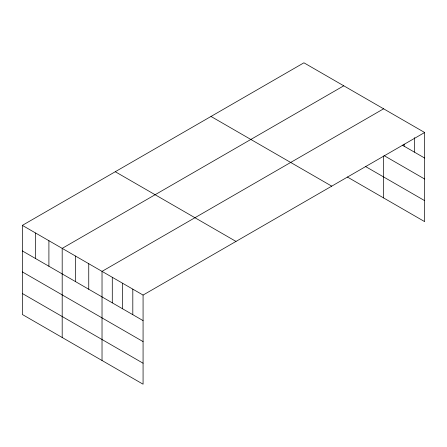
<?xml version="1.0" encoding="UTF-8"?>
<svg xmlns="http://www.w3.org/2000/svg" width="447" height="447" viewBox="0 0 447 447"><rect width="100%" height="100%" fill="white"/><g stroke="black" fill="none" stroke-linecap="round" stroke-linejoin="round"><path stroke-width="0.67" d="M424.65 132.502L143.074 295.07L143.074 384.197L22.35 314.498L22.35 225.372L303.926 62.803L424.65 132.502L424.65 221.628L347.386 177.023M343.765 85.807L62.189 248.376L62.189 337.496M383.604 108.805L102.028 271.374L102.028 360.5M402.317 145.158L424.65 158.048M384.208 155.685L424.65 179.029M365.495 166.496L424.65 200.647M211.006 116.455L331.73 186.153M115.27 171.726L235.994 241.425M22.35 225.372L143.074 295.07M22.35 250.918L143.074 320.616M22.35 271.899L143.074 341.597M22.35 293.517L143.074 363.215M414.391 137.626L414.391 152.125M404.127 144.13L404.127 146.203M383.604 156.009L383.604 197.932M132.809 289.148L132.809 314.694M122.551 283.225L122.551 308.771M112.286 277.296L112.286 302.842M88.746 263.708L88.746 289.254M75.47 256.042L75.47 281.588M48.907 240.704L48.907 266.25M35.631 233.038L35.631 258.584"/></g></svg>
